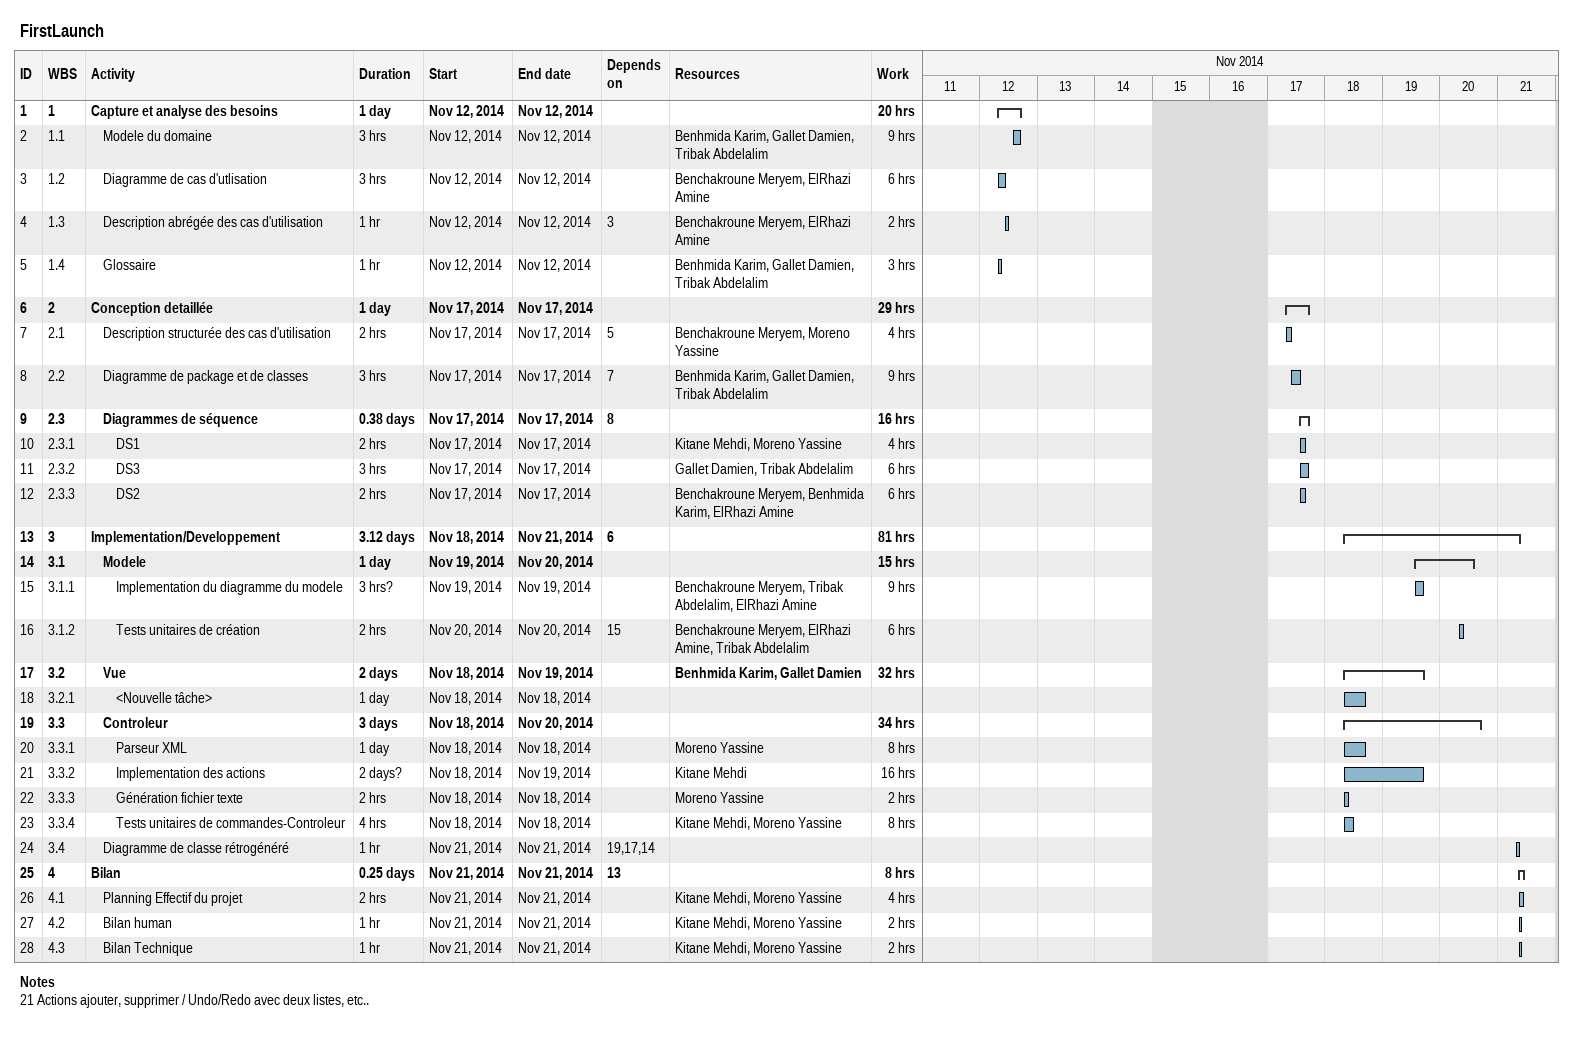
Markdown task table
FirstLaunch

| ID | WBS | Task | Duration | Start | Finish | Predecessors | Resources | Work (h) |
|---|---|---|---|---|---|---|---|---|
| 1 | 1 | **Capture et analyse des besoins** | 1d | 2014-11-12 | 2014-11-12 |  |  | 20 |
| 2 | 1.1 | Modele du domaine | 3h | 2014-11-12 | 2014-11-12 |  | Benhmida Karim, Gallet Damien, Tribak Abdelalim | 9 |
| 3 | 1.2 | Diagramme de cas d'utlisation | 3h | 2014-11-12 | 2014-11-12 |  | Benchakroune Meryem, ElRhazi Amine | 6 |
| 4 | 1.3 | Description abrégée des cas d'utilisation | 1h | 2014-11-12 | 2014-11-12 | 3 | Benchakroune Meryem, ElRhazi Amine | 2 |
| 5 | 1.4 | Glossaire | 1h | 2014-11-12 | 2014-11-12 |  | Benhmida Karim, Gallet Damien, Tribak Abdelalim | 3 |
| 6 | 2 | **Conception detaillée** | 1d | 2014-11-17 | 2014-11-17 |  |  | 29 |
| 7 | 2.1 | Description structurée des cas d'utilisation | 2h | 2014-11-17 | 2014-11-17 | 5 | Benchakroune Meryem, Moreno Yassine | 4 |
| 8 | 2.2 | Diagramme de package et de classes | 3h | 2014-11-17 | 2014-11-17 | 7 | Benhmida Karim, Gallet Damien, Tribak Abdelalim | 9 |
| 9 | 2.3 | **Diagrammes de séquence** | 0.38d | 2014-11-17 | 2014-11-17 | 8 |  | 16 |
| 10 | 2.3.1 | DS1 | 2h | 2014-11-17 | 2014-11-17 |  | Kitane Mehdi, Moreno Yassine | 4 |
| 11 | 2.3.2 | DS3 | 3h | 2014-11-17 | 2014-11-17 |  | Gallet Damien, Tribak Abdelalim | 6 |
| 12 | 2.3.3 | DS2 | 2h | 2014-11-17 | 2014-11-17 |  | Benchakroune Meryem, Benhmida Karim, ElRhazi Amine | 6 |
| 13 | 3 | **Implementation/Developpement** | 3.12d | 2014-11-18 | 2014-11-21 | 6 |  | 81 |
| 14 | 3.1 | **Modele** | 1d | 2014-11-19 | 2014-11-20 |  |  | 15 |
| 15 | 3.1.1 | Implementation du diagramme du modele | 3h? | 2014-11-19 | 2014-11-19 |  | Benchakroune Meryem, Tribak Abdelalim, ElRhazi Amine | 9 |
| 16 | 3.1.2 | Tests unitaires de création | 2h | 2014-11-20 | 2014-11-20 | 15 | Benchakroune Meryem, ElRhazi Amine, Tribak Abdelalim | 6 |
| 17 | 3.2 | **Vue** | 2d | 2014-11-18 | 2014-11-19 |  | Benhmida Karim, Gallet Damien | 32 |
| 18 | 3.2.1 | <Nouvelle tâche> | 1d | 2014-11-18 | 2014-11-18 |  |  |  |
| 19 | 3.3 | **Controleur** | 3d | 2014-11-18 | 2014-11-20 |  |  | 34 |
| 20 | 3.3.1 | Parseur XML | 1d | 2014-11-18 | 2014-11-18 |  | Moreno Yassine | 8 |
| 21 | 3.3.2 | Implementation des actions | 2d? | 2014-11-18 | 2014-11-19 |  | Kitane Mehdi | 16 |
| 22 | 3.3.3 | Génération fichier texte | 2h | 2014-11-18 | 2014-11-18 |  | Moreno Yassine | 2 |
| 23 | 3.3.4 | Tests unitaires de commandes-Controleur | 4h | 2014-11-18 | 2014-11-18 |  | Kitane Mehdi, Moreno Yassine | 8 |
| 24 | 3.4 | Diagramme de classe rétrogénéré | 1h | 2014-11-21 | 2014-11-21 | 19, 17, 14 |  |  |
| 25 | 4 | **Bilan** | 0.25d | 2014-11-21 | 2014-11-21 | 13 |  | 8 |
| 26 | 4.1 | Planning Effectif du projet | 2h | 2014-11-21 | 2014-11-21 |  | Kitane Mehdi, Moreno Yassine | 4 |
| 27 | 4.2 | Bilan human | 1h | 2014-11-21 | 2014-11-21 |  | Kitane Mehdi, Moreno Yassine | 2 |
| 28 | 4.3 | Bilan Technique | 1h | 2014-11-21 | 2014-11-21 |  | Kitane Mehdi, Moreno Yassine | 2 |

Notes
- 21: Actions ajouter, supprimer / Undo/Redo avec deux listes, etc..
